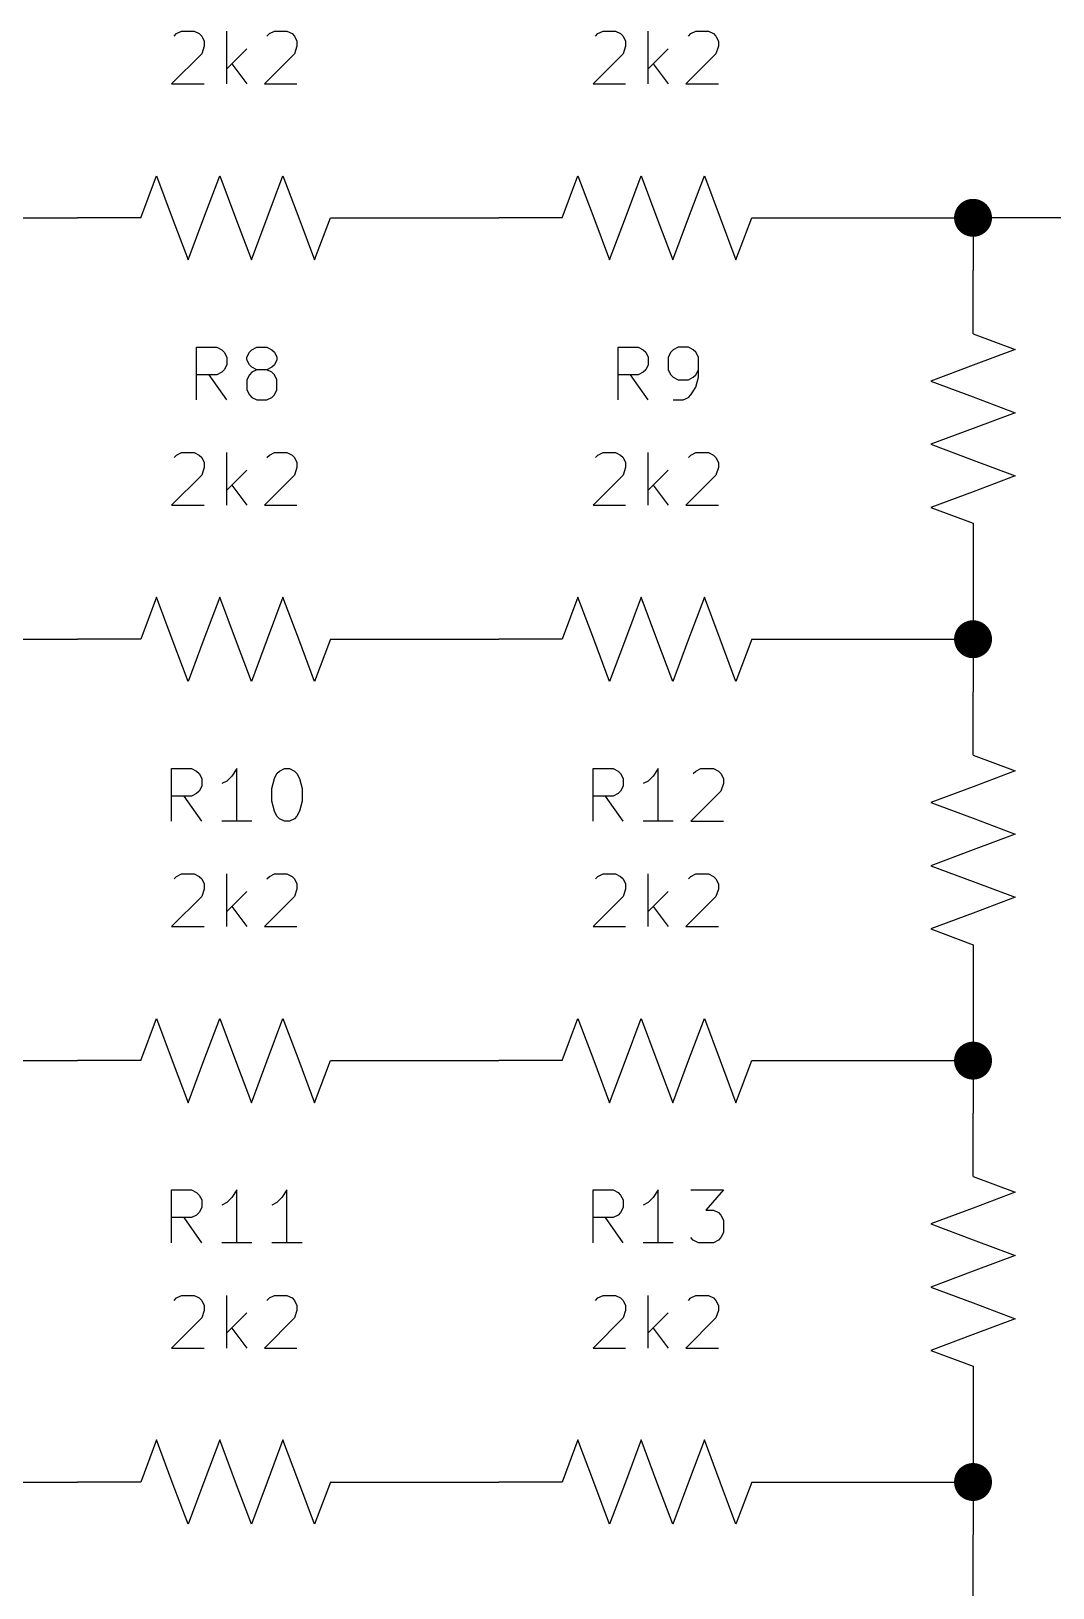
# Model space of a CAD drawing. Extents: x 0.4 to 11.3, y -7.9 to -0.4.
# Drawn here: x 3.256 to 4.226, y -5.5 to -4.023 of the extents above; entities that cross this region are included whole.
import ezdxf

# ---------------------------------------------------------------- set-up
doc = ezdxf.new("R2010")
doc.units = 0
doc.header["$MEASUREMENT"] = 0
for name, color, linetype in [('CYAN2', 4, 'CONTINUOUS'), ('GREEN3', 91, 'CONTINUOUS'), ('RED2', 1, 'CONTINUOUS')]:
    doc.layers.add(name, color=color, linetype=linetype)

msp = doc.modelspace()

# ---------------------------------------------------------------- linework, layer by layer
at = {"layer": 'CYAN2', "linetype": 'CONTINUOUS'}
for p, q in [((3.3917, -4.0276), (3.394, -4.0252)), ((3.394, -4.0252), (3.3988, -4.0228)), ((3.3988, -4.0228), (3.4107, -4.0228)), ((3.4107, -4.0228), (3.4155, -4.0252)), ((3.4155, -4.0252), (3.4179, -4.0276)), ((3.4179, -4.0276), (3.4202, -4.0323)), ((3.4202, -4.0323), (3.4202, -4.0371)), ((3.4417, -4.0728), (3.4417, -4.0228)), ((3.4798, -4.0276), (3.4821, -4.0252)), ((3.4821, -4.0252), (3.4869, -4.0228)), ((3.4869, -4.0228), (3.4988, -4.0228)), ((3.4988, -4.0228), (3.5036, -4.0252)), ((3.5036, -4.0252), (3.5059, -4.0276)), ((3.5059, -4.0276), (3.5083, -4.0323)), ((3.5083, -4.0323), (3.5083, -4.0371)), ((3.7917, -4.0276), (3.794, -4.0252)), ((3.794, -4.0252), (3.7988, -4.0228)), ((3.7988, -4.0228), (3.8107, -4.0228)), ((3.8107, -4.0228), (3.8155, -4.0252)), ((3.8155, -4.0252), (3.8179, -4.0276)), ((3.8179, -4.0276), (3.8202, -4.0323)), ((3.8202, -4.0323), (3.8202, -4.0371)), ((3.8417, -4.0728), (3.8417, -4.0228)), ((3.8798, -4.0276), (3.8821, -4.0252)), ((3.8821, -4.0252), (3.8869, -4.0228)), ((3.8869, -4.0228), (3.8988, -4.0228)), ((3.8988, -4.0228), (3.9036, -4.0252)), ((3.9036, -4.0252), (3.9059, -4.0276)), ((3.9059, -4.0276), (3.9083, -4.0323)), ((3.9083, -4.0323), (3.9083, -4.0371)), ((3.4179, -4.0442), (3.3893, -4.0728)), ((3.4202, -4.0371), (3.4179, -4.0442)), ((3.4607, -4.0395), (3.4417, -4.0585)), ((3.5059, -4.0442), (3.4774, -4.0728)), ((3.5083, -4.0371), (3.5059, -4.0442)), ((3.8179, -4.0442), (3.7893, -4.0728)), ((3.8202, -4.0371), (3.8179, -4.0442)), ((3.8607, -4.0395), (3.8417, -4.0585)), ((3.9059, -4.0442), (3.8774, -4.0728)), ((3.9083, -4.0371), (3.9059, -4.0442)), ((3.4464, -4.0538), (3.4607, -4.0728)), ((3.8464, -4.0538), (3.8607, -4.0728)), ((3.3893, -4.0728), (3.4202, -4.0728)), ((3.4774, -4.0728), (3.5083, -4.0728)), ((3.7893, -4.0728), (3.8202, -4.0728)), ((3.8774, -4.0728), (3.9083, -4.0728)), ((3.4131, -4.3728), (3.4131, -4.3228)), ((3.4131, -4.3228), (3.4321, -4.3228)), ((3.4321, -4.3228), (3.4369, -4.3252)), ((3.4369, -4.3252), (3.4393, -4.3276)), ((3.4393, -4.3276), (3.4417, -4.3323)), ((3.4607, -4.3323), (3.4631, -4.3276)), ((3.4631, -4.3276), (3.4655, -4.3252)), ((3.4655, -4.3252), (3.4702, -4.3228)), ((3.4702, -4.3228), (3.4798, -4.3228)), ((3.4798, -4.3228), (3.4845, -4.3252)), ((3.4845, -4.3252), (3.4869, -4.3276)), ((3.4869, -4.3276), (3.4893, -4.3323)), ((3.8131, -4.3728), (3.8131, -4.3228)), ((3.8131, -4.3228), (3.8321, -4.3228)), ((3.8321, -4.3228), (3.8369, -4.3252)), ((3.8369, -4.3252), (3.8393, -4.3276)), ((3.8393, -4.3276), (3.8417, -4.3323)), ((3.8631, -4.3276), (3.8607, -4.3323)), ((3.8655, -4.3252), (3.8631, -4.3276)), ((3.8702, -4.3228), (3.8655, -4.3252)), ((3.8798, -4.3228), (3.8702, -4.3228)), ((3.8845, -4.3252), (3.8798, -4.3228)), ((3.8869, -4.3276), (3.8845, -4.3252)), ((3.8893, -4.3323), (3.8869, -4.3276)), ((3.4393, -4.3442), (3.4369, -4.3466)), ((3.4417, -4.3395), (3.4393, -4.3442)), ((3.4417, -4.3323), (3.4417, -4.3395)), ((3.4607, -4.3347), (3.4607, -4.3323)), ((3.4631, -4.3395), (3.4607, -4.3347)), ((3.4655, -4.3419), (3.4631, -4.3395)), ((3.4702, -4.3442), (3.4655, -4.3419)), ((3.4702, -4.3442), (3.4655, -4.3466)), ((3.4798, -4.3442), (3.4702, -4.3442)), ((3.4845, -4.3419), (3.4798, -4.3442)), ((3.4845, -4.3466), (3.4798, -4.3442)), ((3.4869, -4.3395), (3.4845, -4.3419)), ((3.4893, -4.3347), (3.4869, -4.3395)), ((3.4893, -4.3323), (3.4893, -4.3347)), ((3.8393, -4.3442), (3.8369, -4.3466)), ((3.8417, -4.3395), (3.8393, -4.3442)), ((3.8417, -4.3323), (3.8417, -4.3395)), ((3.8607, -4.3323), (3.8607, -4.3442)), ((3.8607, -4.3442), (3.8631, -4.349)), ((3.8869, -4.349), (3.8893, -4.3442)), ((3.8893, -4.3514), (3.8893, -4.3323)), ((3.4321, -4.349), (3.4131, -4.349)), ((3.4417, -4.3728), (3.425, -4.349)), ((3.4369, -4.3466), (3.4321, -4.349)), ((3.4631, -4.349), (3.4607, -4.3538)), ((3.4607, -4.3538), (3.4607, -4.3633)), ((3.4655, -4.3466), (3.4631, -4.349)), ((3.4869, -4.349), (3.4845, -4.3466)), ((3.4893, -4.3538), (3.4869, -4.349)), ((3.4893, -4.3633), (3.4893, -4.3538)), ((3.8321, -4.349), (3.8131, -4.349)), ((3.8417, -4.3728), (3.825, -4.349)), ((3.8369, -4.3466), (3.8321, -4.349)), ((3.8631, -4.349), (3.8655, -4.3514)), ((3.8655, -4.3514), (3.8702, -4.3538)), ((3.8702, -4.3538), (3.8798, -4.3538)), ((3.8798, -4.3538), (3.8845, -4.3514)), ((3.8845, -4.3514), (3.8869, -4.349)), ((3.8869, -4.3609), (3.8893, -4.3514)), ((3.4607, -4.3633), (3.4631, -4.368)), ((3.4631, -4.368), (3.4655, -4.3704)), ((3.4655, -4.3704), (3.4702, -4.3728)), ((3.4702, -4.3728), (3.4798, -4.3728)), ((3.4798, -4.3728), (3.4845, -4.3704)), ((3.4845, -4.3704), (3.4869, -4.368)), ((3.4869, -4.368), (3.4893, -4.3633)), ((3.8655, -4.3728), (3.875, -4.3728)), ((3.875, -4.3728), (3.8798, -4.3704)), ((3.8798, -4.3704), (3.8821, -4.368)), ((3.8821, -4.368), (3.8869, -4.3609)), ((3.3917, -4.4276), (3.394, -4.4252)), ((3.394, -4.4252), (3.3988, -4.4228)), ((3.3988, -4.4228), (3.4107, -4.4228)), ((3.4107, -4.4228), (3.4155, -4.4252)), ((3.4155, -4.4252), (3.4179, -4.4276)), ((3.4179, -4.4276), (3.4202, -4.4323)), ((3.4202, -4.4323), (3.4202, -4.4371)), ((3.4417, -4.4728), (3.4417, -4.4228)), ((3.4798, -4.4276), (3.4821, -4.4252)), ((3.4821, -4.4252), (3.4869, -4.4228)), ((3.4869, -4.4228), (3.4988, -4.4228)), ((3.4988, -4.4228), (3.5036, -4.4252)), ((3.5036, -4.4252), (3.506, -4.4276)), ((3.506, -4.4276), (3.5083, -4.4323)), ((3.5083, -4.4323), (3.5083, -4.4371)), ((3.7917, -4.4276), (3.794, -4.4252)), ((3.794, -4.4252), (3.7988, -4.4228)), ((3.7988, -4.4228), (3.8107, -4.4228)), ((3.8107, -4.4228), (3.8155, -4.4252)), ((3.8155, -4.4252), (3.8179, -4.4276)), ((3.8179, -4.4276), (3.8202, -4.4323)), ((3.8202, -4.4323), (3.8202, -4.4371)), ((3.8417, -4.4728), (3.8417, -4.4228)), ((3.8798, -4.4276), (3.8821, -4.4252)), ((3.8821, -4.4252), (3.8869, -4.4228)), ((3.8869, -4.4228), (3.8988, -4.4228)), ((3.8988, -4.4228), (3.9036, -4.4252)), ((3.9036, -4.4252), (3.906, -4.4276)), ((3.906, -4.4276), (3.9083, -4.4323)), ((3.9083, -4.4323), (3.9083, -4.4371)), ((3.4179, -4.4442), (3.3893, -4.4728)), ((3.4202, -4.4371), (3.4179, -4.4442)), ((3.4607, -4.4395), (3.4417, -4.4585)), ((3.506, -4.4442), (3.4774, -4.4728)), ((3.5083, -4.4371), (3.506, -4.4442)), ((3.8179, -4.4442), (3.7893, -4.4728)), ((3.8202, -4.4371), (3.8179, -4.4442)), ((3.8607, -4.4395), (3.8417, -4.4585)), ((3.906, -4.4442), (3.8774, -4.4728)), ((3.9083, -4.4371), (3.906, -4.4442)), ((3.4464, -4.4538), (3.4607, -4.4728)), ((3.8464, -4.4538), (3.8607, -4.4728)), ((3.3893, -4.4728), (3.4202, -4.4728)), ((3.4774, -4.4728), (3.5083, -4.4728)), ((3.7893, -4.4728), (3.8202, -4.4728)), ((3.8774, -4.4728), (3.9083, -4.4728)), ((3.3893, -4.7728), (3.3893, -4.7228)), ((3.3893, -4.7228), (3.4083, -4.7228)), ((3.4083, -4.7228), (3.4131, -4.7252)), ((3.4131, -4.7252), (3.4155, -4.7276)), ((3.4155, -4.7276), (3.4179, -4.7323)), ((3.4512, -4.7228), (3.4464, -4.7299)), ((3.4512, -4.7728), (3.4512, -4.7228)), ((3.4869, -4.7323), (3.4893, -4.7276)), ((3.4893, -4.7276), (3.4917, -4.7252)), ((3.4917, -4.7252), (3.4964, -4.7228)), ((3.4964, -4.7228), (3.5012, -4.7228)), ((3.5012, -4.7228), (3.5059, -4.7252)), ((3.5059, -4.7252), (3.5083, -4.7276)), ((3.5083, -4.7276), (3.5107, -4.7323)), ((3.7893, -4.7728), (3.7893, -4.7228)), ((3.7893, -4.7228), (3.8083, -4.7228)), ((3.8083, -4.7228), (3.8131, -4.7252)), ((3.8131, -4.7252), (3.8155, -4.7276)), ((3.8155, -4.7276), (3.8179, -4.7323)), ((3.8512, -4.7228), (3.8464, -4.7299)), ((3.8512, -4.7728), (3.8512, -4.7228)), ((3.8845, -4.7276), (3.8869, -4.7252)), ((3.8869, -4.7252), (3.8917, -4.7228)), ((3.8917, -4.7228), (3.9036, -4.7228)), ((3.9036, -4.7228), (3.9083, -4.7252)), ((3.9083, -4.7252), (3.9107, -4.7276)), ((3.9107, -4.7276), (3.9131, -4.7323)), ((3.4179, -4.7395), (3.4155, -4.7442)), ((3.4179, -4.7323), (3.4179, -4.7395)), ((3.4417, -4.7347), (3.4369, -4.7371)), ((3.4464, -4.7299), (3.4417, -4.7347)), ((3.4845, -4.7418), (3.4869, -4.7323)), ((3.4845, -4.7538), (3.4845, -4.7418)), ((3.5107, -4.7323), (3.5131, -4.7418)), ((3.5131, -4.7418), (3.5131, -4.7538)), ((3.8179, -4.7395), (3.8155, -4.7442)), ((3.8179, -4.7323), (3.8179, -4.7395)), ((3.8417, -4.7347), (3.8369, -4.7371)), ((3.8464, -4.7299), (3.8417, -4.7347)), ((3.9131, -4.7371), (3.9107, -4.7442)), ((3.9131, -4.7323), (3.9131, -4.7371)), ((3.4083, -4.749), (3.3893, -4.749)), ((3.4179, -4.7728), (3.4012, -4.749)), ((3.4131, -4.7466), (3.4083, -4.749)), ((3.4155, -4.7442), (3.4131, -4.7466)), ((3.4869, -4.7633), (3.4845, -4.7538)), ((3.5131, -4.7538), (3.5107, -4.7633)), ((3.8083, -4.749), (3.7893, -4.749)), ((3.8179, -4.7728), (3.8012, -4.749)), ((3.8131, -4.7466), (3.8083, -4.749)), ((3.8155, -4.7442), (3.8131, -4.7466)), ((3.9107, -4.7442), (3.8821, -4.7728)), ((3.4655, -4.7728), (3.4369, -4.7728)), ((3.4893, -4.768), (3.4869, -4.7633)), ((3.4917, -4.7704), (3.4893, -4.768)), ((3.4964, -4.7728), (3.4917, -4.7704)), ((3.5012, -4.7728), (3.4964, -4.7728)), ((3.5059, -4.7704), (3.5012, -4.7728)), ((3.5083, -4.768), (3.5059, -4.7704)), ((3.5107, -4.7633), (3.5083, -4.768)), ((3.8655, -4.7728), (3.8369, -4.7728)), ((3.8821, -4.7728), (3.9131, -4.7728)), ((3.3917, -4.8276), (3.394, -4.8252)), ((3.394, -4.8252), (3.3988, -4.8228)), ((3.3988, -4.8228), (3.4107, -4.8228)), ((3.4107, -4.8228), (3.4155, -4.8252)), ((3.4155, -4.8252), (3.4179, -4.8276)), ((3.4179, -4.8276), (3.4202, -4.8323)), ((3.4417, -4.8728), (3.4417, -4.8228)), ((3.4798, -4.8276), (3.4821, -4.8252)), ((3.4821, -4.8252), (3.4869, -4.8228)), ((3.4869, -4.8228), (3.4988, -4.8228)), ((3.4988, -4.8228), (3.5036, -4.8252)), ((3.5036, -4.8252), (3.5059, -4.8276)), ((3.5059, -4.8276), (3.5083, -4.8323)), ((3.7917, -4.8276), (3.794, -4.8252)), ((3.794, -4.8252), (3.7988, -4.8228)), ((3.7988, -4.8228), (3.8107, -4.8228)), ((3.8107, -4.8228), (3.8155, -4.8252)), ((3.8155, -4.8252), (3.8179, -4.8276)), ((3.8179, -4.8276), (3.8202, -4.8323)), ((3.8417, -4.8728), (3.8417, -4.8228)), ((3.8798, -4.8276), (3.8821, -4.8252)), ((3.8821, -4.8252), (3.8869, -4.8228)), ((3.8869, -4.8228), (3.8988, -4.8228)), ((3.8988, -4.8228), (3.9036, -4.8252)), ((3.9036, -4.8252), (3.9059, -4.8276)), ((3.9059, -4.8276), (3.9083, -4.8323)), ((3.4179, -4.8442), (3.3893, -4.8728)), ((3.4202, -4.8371), (3.4179, -4.8442)), ((3.4202, -4.8323), (3.4202, -4.8371)), ((3.4607, -4.8395), (3.4417, -4.8585)), ((3.5059, -4.8442), (3.4774, -4.8728)), ((3.5083, -4.8371), (3.5059, -4.8442)), ((3.5083, -4.8323), (3.5083, -4.8371)), ((3.8179, -4.8442), (3.7893, -4.8728)), ((3.8202, -4.8371), (3.8179, -4.8442)), ((3.8202, -4.8323), (3.8202, -4.8371)), ((3.8607, -4.8395), (3.8417, -4.8585)), ((3.9059, -4.8442), (3.8774, -4.8728)), ((3.9083, -4.8371), (3.9059, -4.8442)), ((3.9083, -4.8323), (3.9083, -4.8371)), ((3.4464, -4.8538), (3.4607, -4.8728)), ((3.8464, -4.8538), (3.8607, -4.8728)), ((3.3893, -4.8728), (3.4202, -4.8728)), ((3.4774, -4.8728), (3.5083, -4.8728)), ((3.7893, -4.8728), (3.8202, -4.8728)), ((3.8774, -4.8728), (3.9083, -4.8728)), ((3.3893, -5.1728), (3.3893, -5.1228)), ((3.3893, -5.1228), (3.4083, -5.1228)), ((3.4083, -5.1228), (3.4131, -5.1252)), ((3.4131, -5.1252), (3.4155, -5.1276)), ((3.4512, -5.1228), (3.4464, -5.1299)), ((3.4512, -5.1728), (3.4512, -5.1228)), ((3.4988, -5.1228), (3.494, -5.1299)), ((3.4988, -5.1728), (3.4988, -5.1228)), ((3.7893, -5.1728), (3.7893, -5.1228)), ((3.7893, -5.1228), (3.8083, -5.1228)), ((3.8083, -5.1228), (3.8131, -5.1252)), ((3.8131, -5.1252), (3.8155, -5.1276)), ((3.8512, -5.1228), (3.8464, -5.1299)), ((3.8512, -5.1728), (3.8512, -5.1228)), ((3.8821, -5.1228), (3.9131, -5.1228)), ((3.9131, -5.1228), (3.8964, -5.1419)), ((3.4155, -5.1276), (3.4179, -5.1323)), ((3.4179, -5.1395), (3.4155, -5.1442)), ((3.4179, -5.1323), (3.4179, -5.1395)), ((3.4417, -5.1347), (3.4369, -5.1371)), ((3.4464, -5.1299), (3.4417, -5.1347)), ((3.4893, -5.1347), (3.4845, -5.1371)), ((3.494, -5.1299), (3.4893, -5.1347)), ((3.8155, -5.1276), (3.8179, -5.1323)), ((3.8179, -5.1395), (3.8155, -5.1442)), ((3.8179, -5.1323), (3.8179, -5.1395)), ((3.8417, -5.1347), (3.8369, -5.1371)), ((3.8464, -5.1299), (3.8417, -5.1347)), ((3.8964, -5.1419), (3.9036, -5.1419)), ((3.9036, -5.1419), (3.9083, -5.1442)), ((3.4083, -5.149), (3.3893, -5.149)), ((3.4179, -5.1728), (3.4012, -5.149)), ((3.4131, -5.1466), (3.4083, -5.149)), ((3.4155, -5.1442), (3.4131, -5.1466)), ((3.8083, -5.149), (3.7893, -5.149)), ((3.8179, -5.1728), (3.8012, -5.149)), ((3.8131, -5.1466), (3.8083, -5.149)), ((3.8155, -5.1442), (3.8131, -5.1466)), ((3.9083, -5.1442), (3.9107, -5.1466)), ((3.9107, -5.1466), (3.9131, -5.1514)), ((3.9131, -5.1514), (3.9131, -5.1633)), ((3.8845, -5.1704), (3.8821, -5.168)), ((3.8893, -5.1728), (3.8845, -5.1704)), ((3.9083, -5.1704), (3.9036, -5.1728)), ((3.9107, -5.168), (3.9083, -5.1704)), ((3.9131, -5.1633), (3.9107, -5.168)), ((3.4655, -5.1728), (3.4369, -5.1728)), ((3.5131, -5.1728), (3.4845, -5.1728)), ((3.8655, -5.1728), (3.8369, -5.1728)), ((3.9036, -5.1728), (3.8893, -5.1728)), ((3.3917, -5.2276), (3.394, -5.2252)), ((3.394, -5.2252), (3.3988, -5.2228)), ((3.3988, -5.2228), (3.4107, -5.2228)), ((3.4107, -5.2228), (3.4155, -5.2252)), ((3.4155, -5.2252), (3.4179, -5.2276)), ((3.4179, -5.2276), (3.4202, -5.2323)), ((3.4417, -5.2728), (3.4417, -5.2228)), ((3.4798, -5.2276), (3.4821, -5.2252)), ((3.4821, -5.2252), (3.4869, -5.2228)), ((3.4869, -5.2228), (3.4988, -5.2228)), ((3.4988, -5.2228), (3.5036, -5.2252)), ((3.5036, -5.2252), (3.506, -5.2276)), ((3.506, -5.2276), (3.5083, -5.2323)), ((3.7917, -5.2276), (3.794, -5.2252)), ((3.794, -5.2252), (3.7988, -5.2228)), ((3.7988, -5.2228), (3.8107, -5.2228)), ((3.8107, -5.2228), (3.8155, -5.2252)), ((3.8155, -5.2252), (3.8179, -5.2276)), ((3.8179, -5.2276), (3.8202, -5.2323)), ((3.8417, -5.2728), (3.8417, -5.2228)), ((3.8798, -5.2276), (3.8821, -5.2252)), ((3.8821, -5.2252), (3.8869, -5.2228)), ((3.8869, -5.2228), (3.8988, -5.2228)), ((3.8988, -5.2228), (3.9036, -5.2252)), ((3.9036, -5.2252), (3.906, -5.2276)), ((3.906, -5.2276), (3.9083, -5.2323)), ((3.4179, -5.2442), (3.3893, -5.2728)), ((3.4202, -5.2371), (3.4179, -5.2442)), ((3.4202, -5.2323), (3.4202, -5.2371)), ((3.4607, -5.2395), (3.4417, -5.2585)), ((3.506, -5.2442), (3.4774, -5.2728)), ((3.5083, -5.2371), (3.506, -5.2442)), ((3.5083, -5.2323), (3.5083, -5.2371)), ((3.8179, -5.2442), (3.7893, -5.2728)), ((3.8202, -5.2371), (3.8179, -5.2442)), ((3.8202, -5.2323), (3.8202, -5.2371)), ((3.8607, -5.2395), (3.8417, -5.2585)), ((3.906, -5.2442), (3.8774, -5.2728)), ((3.9083, -5.2371), (3.906, -5.2442)), ((3.9083, -5.2323), (3.9083, -5.2371)), ((3.4464, -5.2538), (3.4607, -5.2728)), ((3.8464, -5.2538), (3.8607, -5.2728)), ((3.3893, -5.2728), (3.4202, -5.2728)), ((3.4774, -5.2728), (3.5083, -5.2728)), ((3.7893, -5.2728), (3.8202, -5.2728)), ((3.8774, -5.2728), (3.9083, -5.2728))]:
    msp.add_line(p, q, dxfattribs=at)
at = {"layer": 'GREEN3', "linetype": 'CONTINUOUS'}
for p, q in [((2.7, -4.2), (3.3, -4.2)), ((3.6, -4.2), (3.7, -4.2)), ((4, -4.2), (4.15, -4.2)), ((4.65, -4.2), (4.15, -4.2)), ((4.15, -4.2), (4.15, -4.25)), ((4.15, -4.55), (4.15, -4.6)), ((2.8, -4.6), (3.3, -4.6)), ((3.6, -4.6), (3.7, -4.6)), ((4, -4.6), (4.15, -4.6)), ((4.15, -4.6), (4.15, -4.65)), ((4.15, -4.95), (4.15, -5)), ((2.85, -5), (3.3, -5)), ((3.6, -5), (3.7, -5)), ((4, -5), (4.15, -5)), ((4.15, -5), (4.15, -5.05)), ((4.15, -5.35), (4.15, -5.4)), ((2.9, -5.4), (3.3, -5.4)), ((3.6, -5.4), (3.7, -5.4)), ((4, -5.4), (4.15, -5.4)), ((4.15, -5.4), (4.15, -5.45))]:
    msp.add_line(p, q, dxfattribs=at)
at = {"layer": 'GREEN3', "const_width": 0.018}
for points in [[(4.141, -4.2, 1), (4.159, -4.2, 1)], [(4.141, -4.6, 1), (4.159, -4.6, 1)], [(4.141, -5, 1), (4.159, -5, 1)], [(4.141, -5.4, 1), (4.159, -5.4, 1)]]:
    msp.add_lwpolyline(points, format="xyb", close=True, dxfattribs=at)
at = {"layer": 'RED2', "linetype": 'CONTINUOUS'}
for p, q in [((3.36, -4.2), (3.375, -4.16)), ((3.375, -4.16), (3.39, -4.2)), ((3.42, -4.2), (3.435, -4.16)), ((3.435, -4.16), (3.45, -4.2)), ((3.48, -4.2), (3.495, -4.16)), ((3.495, -4.16), (3.51, -4.2)), ((3.76, -4.2), (3.775, -4.16)), ((3.775, -4.16), (3.79, -4.2)), ((3.82, -4.2), (3.835, -4.16)), ((3.835, -4.16), (3.85, -4.2)), ((3.88, -4.2), (3.895, -4.16)), ((3.895, -4.16), (3.91, -4.2)), ((3.35, -4.2), (3.3, -4.2)), ((3.36, -4.2), (3.35, -4.2)), ((3.39, -4.2), (3.405, -4.24)), ((3.405, -4.24), (3.42, -4.2)), ((3.45, -4.2), (3.465, -4.24)), ((3.465, -4.24), (3.48, -4.2)), ((3.51, -4.2), (3.525, -4.24)), ((3.525, -4.24), (3.54, -4.2)), ((3.54, -4.2), (3.55, -4.2)), ((3.55, -4.2), (3.6, -4.2)), ((3.75, -4.2), (3.7, -4.2)), ((3.76, -4.2), (3.75, -4.2)), ((3.79, -4.2), (3.805, -4.24)), ((3.805, -4.24), (3.82, -4.2)), ((3.85, -4.2), (3.865, -4.24)), ((3.865, -4.24), (3.88, -4.2)), ((3.91, -4.2), (3.925, -4.24)), ((3.925, -4.24), (3.94, -4.2)), ((3.94, -4.2), (3.95, -4.2)), ((3.95, -4.2), (4, -4.2)), ((4.15, -4.3), (4.15, -4.25)), ((4.15, -4.31), (4.15, -4.3)), ((4.15, -4.31), (4.19, -4.325)), ((4.19, -4.325), (4.15, -4.34)), ((4.15, -4.34), (4.11, -4.355)), ((4.11, -4.355), (4.15, -4.37)), ((4.15, -4.37), (4.19, -4.385)), ((4.19, -4.385), (4.15, -4.4)), ((4.15, -4.4), (4.11, -4.415)), ((4.11, -4.415), (4.15, -4.43)), ((4.15, -4.43), (4.19, -4.445)), ((4.19, -4.445), (4.15, -4.46)), ((4.15, -4.46), (4.11, -4.475)), ((4.11, -4.475), (4.15, -4.49)), ((4.15, -4.49), (4.15, -4.5)), ((4.15, -4.5), (4.15, -4.55)), ((3.375, -4.56), (3.36, -4.6)), ((3.39, -4.6), (3.375, -4.56)), ((3.435, -4.56), (3.42, -4.6)), ((3.45, -4.6), (3.435, -4.56)), ((3.495, -4.56), (3.48, -4.6)), ((3.51, -4.6), (3.495, -4.56)), ((3.775, -4.56), (3.76, -4.6)), ((3.79, -4.6), (3.775, -4.56)), ((3.835, -4.56), (3.82, -4.6)), ((3.85, -4.6), (3.835, -4.56)), ((3.895, -4.56), (3.88, -4.6)), ((3.91, -4.6), (3.895, -4.56)), ((3.35, -4.6), (3.3, -4.6)), ((3.36, -4.6), (3.35, -4.6)), ((3.405, -4.64), (3.39, -4.6)), ((3.42, -4.6), (3.405, -4.64)), ((3.465, -4.64), (3.45, -4.6)), ((3.48, -4.6), (3.465, -4.64)), ((3.525, -4.64), (3.51, -4.6)), ((3.54, -4.6), (3.525, -4.64)), ((3.54, -4.6), (3.55, -4.6)), ((3.55, -4.6), (3.6, -4.6)), ((3.75, -4.6), (3.7, -4.6)), ((3.76, -4.6), (3.75, -4.6)), ((3.805, -4.64), (3.79, -4.6)), ((3.82, -4.6), (3.805, -4.64)), ((3.865, -4.64), (3.85, -4.6)), ((3.88, -4.6), (3.865, -4.64)), ((3.925, -4.64), (3.91, -4.6)), ((3.94, -4.6), (3.925, -4.64)), ((3.94, -4.6), (3.95, -4.6)), ((3.95, -4.6), (4, -4.6)), ((4.15, -4.7), (4.15, -4.65)), ((4.15, -4.71), (4.15, -4.7)), ((4.15, -4.71), (4.19, -4.725)), ((4.19, -4.725), (4.15, -4.74)), ((4.15, -4.74), (4.11, -4.755)), ((4.11, -4.755), (4.15, -4.77)), ((4.15, -4.77), (4.19, -4.785)), ((4.19, -4.785), (4.15, -4.8)), ((4.15, -4.8), (4.11, -4.815)), ((4.11, -4.815), (4.15, -4.83)), ((4.15, -4.83), (4.19, -4.845)), ((4.19, -4.845), (4.15, -4.86)), ((4.15, -4.86), (4.11, -4.875)), ((4.11, -4.875), (4.15, -4.89)), ((4.15, -4.89), (4.15, -4.9)), ((4.15, -4.9), (4.15, -4.95)), ((3.36, -5), (3.375, -4.96)), ((3.375, -4.96), (3.39, -5)), ((3.42, -5), (3.435, -4.96)), ((3.435, -4.96), (3.45, -5)), ((3.48, -5), (3.495, -4.96)), ((3.495, -4.96), (3.51, -5)), ((3.76, -5), (3.775, -4.96)), ((3.775, -4.96), (3.79, -5)), ((3.82, -5), (3.835, -4.96)), ((3.835, -4.96), (3.85, -5)), ((3.88, -5), (3.895, -4.96)), ((3.895, -4.96), (3.91, -5)), ((3.35, -5), (3.3, -5)), ((3.36, -5), (3.35, -5)), ((3.39, -5), (3.405, -5.04)), ((3.405, -5.04), (3.42, -5)), ((3.45, -5), (3.465, -5.04)), ((3.465, -5.04), (3.48, -5)), ((3.51, -5), (3.525, -5.04)), ((3.525, -5.04), (3.54, -5)), ((3.54, -5), (3.55, -5)), ((3.55, -5), (3.6, -5)), ((3.75, -5), (3.7, -5)), ((3.76, -5), (3.75, -5)), ((3.79, -5), (3.805, -5.04)), ((3.805, -5.04), (3.82, -5)), ((3.85, -5), (3.865, -5.04)), ((3.865, -5.04), (3.88, -5)), ((3.91, -5), (3.925, -5.04)), ((3.925, -5.04), (3.94, -5)), ((3.94, -5), (3.95, -5)), ((3.95, -5), (4, -5)), ((4.15, -5.1), (4.15, -5.05)), ((4.15, -5.11), (4.15, -5.1)), ((4.15, -5.11), (4.19, -5.125)), ((4.19, -5.125), (4.15, -5.14)), ((4.15, -5.14), (4.11, -5.155)), ((4.11, -5.155), (4.15, -5.17)), ((4.15, -5.17), (4.19, -5.185)), ((4.19, -5.185), (4.15, -5.2)), ((4.15, -5.2), (4.11, -5.215)), ((4.11, -5.215), (4.15, -5.23)), ((4.15, -5.23), (4.19, -5.245)), ((4.19, -5.245), (4.15, -5.26)), ((4.15, -5.26), (4.11, -5.275)), ((4.11, -5.275), (4.15, -5.29)), ((4.15, -5.29), (4.15, -5.3)), ((4.15, -5.3), (4.15, -5.35)), ((3.375, -5.36), (3.36, -5.4)), ((3.39, -5.4), (3.375, -5.36)), ((3.435, -5.36), (3.42, -5.4)), ((3.45, -5.4), (3.435, -5.36)), ((3.495, -5.36), (3.48, -5.4)), ((3.51, -5.4), (3.495, -5.36)), ((3.775, -5.36), (3.76, -5.4)), ((3.79, -5.4), (3.775, -5.36)), ((3.835, -5.36), (3.82, -5.4)), ((3.85, -5.4), (3.835, -5.36)), ((3.895, -5.36), (3.88, -5.4)), ((3.91, -5.4), (3.895, -5.36)), ((3.35, -5.4), (3.3, -5.4)), ((3.36, -5.4), (3.35, -5.4)), ((3.405, -5.44), (3.39, -5.4)), ((3.42, -5.4), (3.405, -5.44)), ((3.465, -5.44), (3.45, -5.4)), ((3.48, -5.4), (3.465, -5.44)), ((3.525, -5.44), (3.51, -5.4)), ((3.54, -5.4), (3.525, -5.44)), ((3.54, -5.4), (3.55, -5.4)), ((3.55, -5.4), (3.6, -5.4)), ((3.75, -5.4), (3.7, -5.4)), ((3.76, -5.4), (3.75, -5.4)), ((3.805, -5.44), (3.79, -5.4)), ((3.82, -5.4), (3.805, -5.44)), ((3.865, -5.44), (3.85, -5.4)), ((3.88, -5.4), (3.865, -5.44)), ((3.925, -5.44), (3.91, -5.4)), ((3.94, -5.4), (3.925, -5.44)), ((3.94, -5.4), (3.95, -5.4)), ((3.95, -5.4), (4, -5.4)), ((4.15, -5.5), (4.15, -5.45)), ((4.15, -5.51), (4.15, -5.5))]:
    msp.add_line(p, q, dxfattribs=at)

doc.saveas('drawing.dxf')
